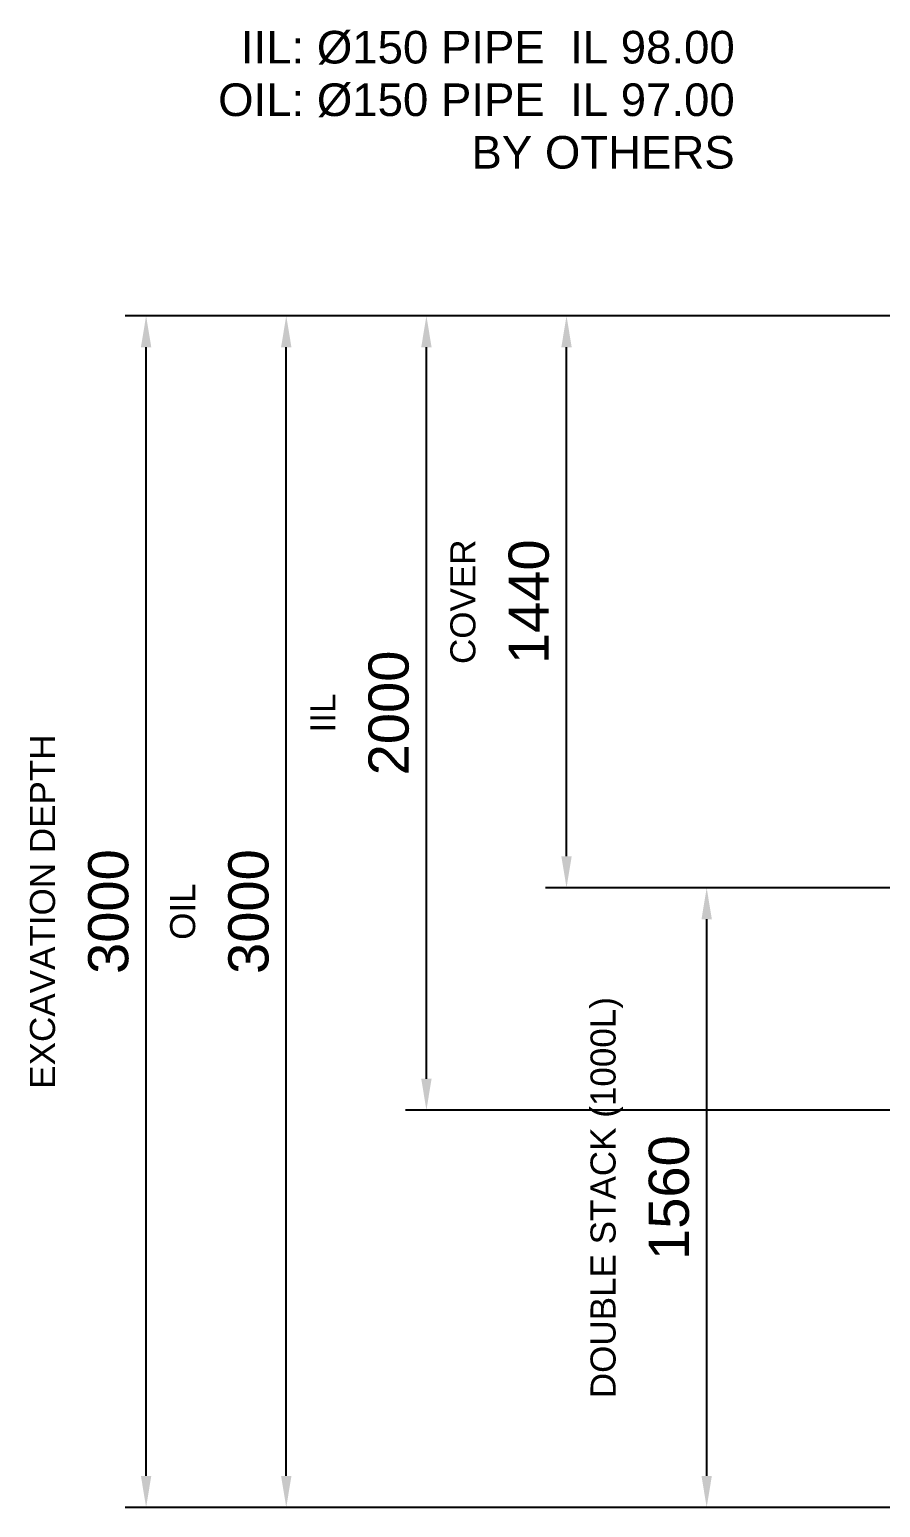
# Model space of a CAD drawing. Header units: millimetres. Extents: x -3034 to 15814, y -2134 to 3720.
# Drawn here: x -3010 to -868, y 0 to 3720 of the extents above; entities that cross this region are included whole.
import ezdxf
from ezdxf.enums import TextEntityAlignment as Align

# ---------------------------------------------------------------- set-up
doc = ezdxf.new("R2010")
doc.units = ezdxf.units.MM
doc.layers.add('ANNOTATIONS', color=7, linetype='Continuous')
doc.layers.add('DIMENSIONS', color=7, linetype='Continuous')
doc.styles.add('ARIAL', font='arial.ttf')
doc.dimstyles.get("Standard").update_dxf_attribs({"dimtxt": 2.5, "dimasz": 2.5, "dimexe": 1.25, "dimexo": 0.625, "dimtad": 1, "dimcen": 2.5, "dimazin": 3, "dimtfac": 1, "dimtmove": 0, "dimatfit": 3})

msp = doc.modelspace()

# ---------------------------------------------------------------- texts
at = {"layer": 'ANNOTATIONS', "style": 'ARIAL'}
for s, height, p in [('IIL: Ø150 PIPE  IL 98.00', 82.091, (-1234.7, 3635)), ('OIL: Ø150 PIPE  IL 97.00', 82.091, (-1234.7, 3502.7)), ('BY OTHERS', 82.09, (-1234.7, 3370.4))]:
    msp.add_text(s, height=height, dxfattribs=at).set_placement(p, align=Align.RIGHT)
at = {"layer": 'DIMENSIONS', "style": 'ARIAL'}
for s, height, p in [('COVER', 63.15, (-1887.4, 2280)), ('IIL', 63.15, (-2240.1, 2000)), ('EXCAVATION DEPTH', 63.147, (-2945.7, 1500)), ('OIL', 63.15, (-2592.9, 1500)), ('DOUBLE STACK (1000L)', 63.147, (-1534.6, 780))]:
    msp.add_text(s, height=height, rotation=90, dxfattribs=at).set_placement(p, align=Align.CENTER)

# ---------------------------------------------------------------- dimensions: what is measured, and where the dimension line sits
at = {"layer": 'DIMENSIONS'}
for base, p1, p2 in [((-2716.4, 0), (-158.7, 0), (-158.7, 3000)), ((-2363.6, 0), (-158.7, 0), (-158.7, 3000)), ((-2010.8, 1000), (-158.7, 1000), (-158.7, 3000)), ((-1658.1, 1560), (-158.7, 1560), (-158.7, 3000)), ((-1305.3, 0), (-158.7, 0), (-158.7, 1560))]:
    msp.add_linear_dim(base=base, p1=p1, p2=p2, angle=90, dimstyle='Standard', override={"dimtxt": 101.035556, "dimasz": 79.375, "dimexe": 52.916667, "dimexo": 0, "dimgap": 44.097222, "dimtad": 1, "dimtih": 0, "dimtoh": 0, "dimdec": 0, "dimtxsty": 'ARIAL', "dimclrd": 7, "dimclre": 7, "dimclrt": 7}, dxfattribs=at).render()

doc.saveas('drawing.dxf')
